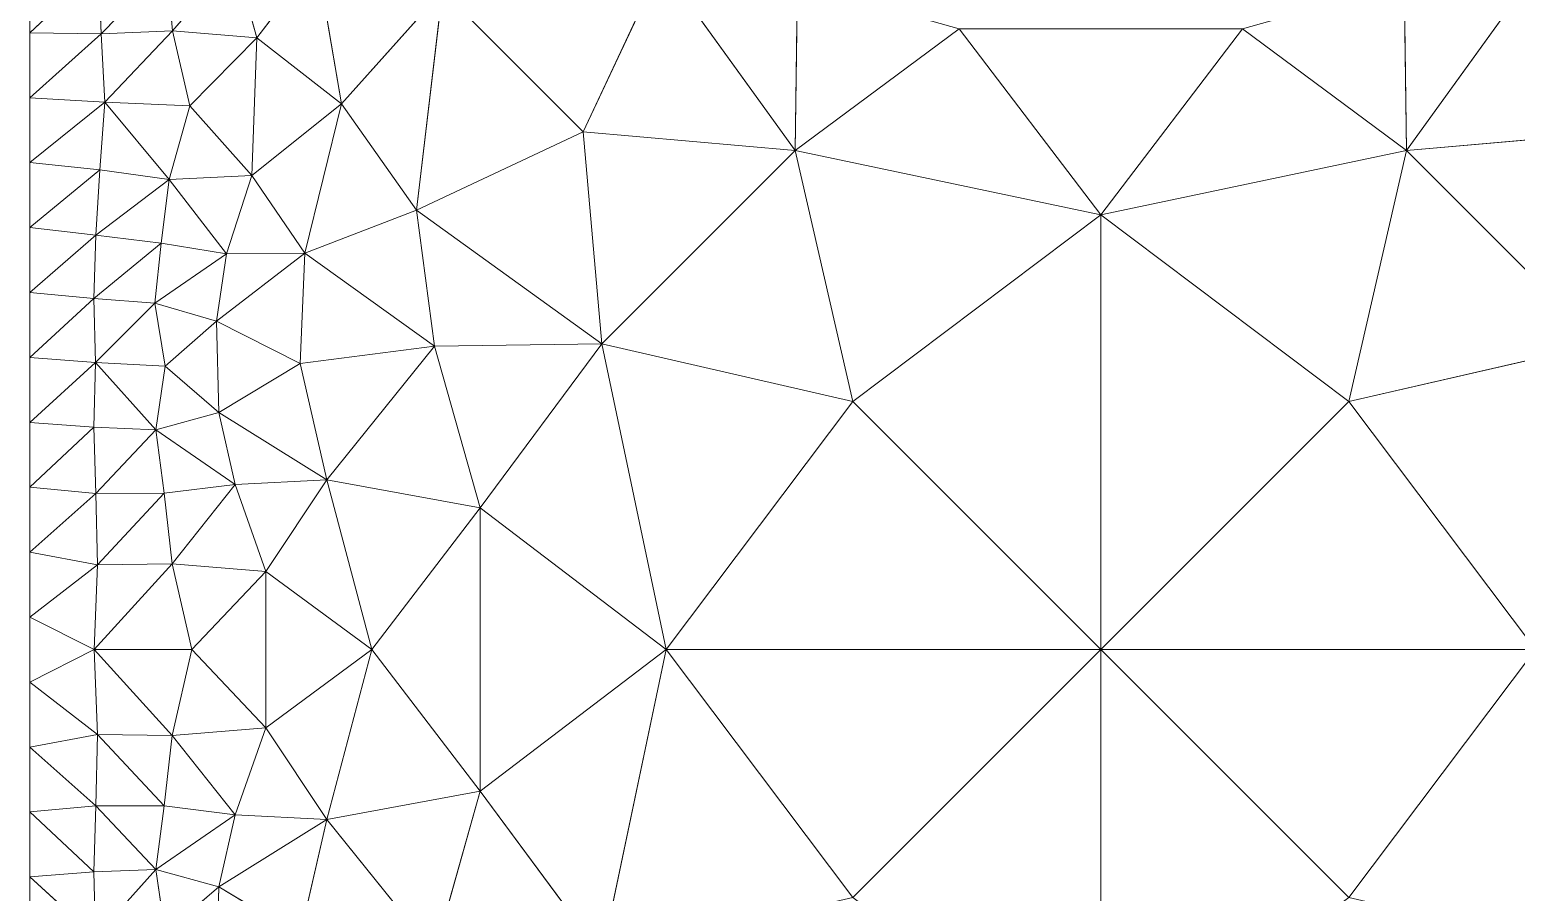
# Model space of a CAD drawing. Header units: metres. Extents: x 0 to 8, y 0 to 4.
# Drawn here: x 0 to 0.694, y 1.387 to 1.789 of the extents above; entities that cross this region are included whole.
import ezdxf

# ---------------------------------------------------------------- set-up
doc = ezdxf.new("R2010")
doc.units = ezdxf.units.M
doc.header["$MEASUREMENT"] = 0
for name, color, linetype, lineweight in [('DL_FE_MESH', 134, 'Continuous', 0), ('DL_FE_MESH_CELLS_3', 132, 'Continuous', 0), ('DL_TOPOLOGY', 7, 'Continuous', 0)]:
    doc.layers.add(name, color=color, linetype=linetype, lineweight=lineweight)

msp = doc.modelspace()

# ---------------------------------------------------------------- linework, layer by layer
at = {"layer": 'DL_FE_MESH'}
for p, q in [((0.06394, 1.81877), (0.03339, 1.78738)), ((0.06664, 1.78885), (0.06394, 1.81877)), ((0.09568, 1.8222), (0.06664, 1.78885)), ((0.10606, 1.78556), (0.09568, 1.8222)), ((0.10606, 1.78556), (0.13403, 1.82214)), ((0.13403, 1.82214), (0.14548, 1.75472)), ((0.25836, 1.74164), (0.29485, 1.81945)), ((0.35733, 1.73293), (0.29485, 1.81945)), ((0.70515, 1.81945), (0.64267, 1.73293)), ((0.03216, 1.81792), (0, 1.78788)), ((0.03339, 1.78738), (0.03216, 1.81792)), ((0.14548, 1.75472), (0.19261, 1.80739)), ((0.19261, 1.80739), (0.18055, 1.70515)), ((0.25836, 1.74164), (0.19261, 1.80739)), ((0.35733, 1.73293), (0.3584, 1.81098)), ((0.64267, 1.73293), (0.6416, 1.81098)), ((0, 1.78788), (0.03339, 1.78738)), ((0.03339, 1.78738), (0, 1.75758)), ((0.03339, 1.78738), (0.06664, 1.78885)), ((0.03511, 1.75552), (0.03339, 1.78738)), ((0.06664, 1.78885), (0.03511, 1.75552)), ((0.07475, 1.75384), (0.06664, 1.78885)), ((0.06664, 1.78885), (0.10606, 1.78556)), ((0.07475, 1.75384), (0.10606, 1.78556)), ((0.10606, 1.78556), (0.10375, 1.72128)), ((0.14548, 1.75472), (0.10606, 1.78556)), ((0.35733, 1.73293), (0.43389, 1.78972)), ((0.5, 1.70286), (0.43389, 1.78972)), ((0.5, 1.70286), (0.56611, 1.78972)), ((0.64267, 1.73293), (0.56611, 1.78972)), ((0, 1.75758), (0.03511, 1.75552)), ((0.03511, 1.75552), (0, 1.72727)), ((0.03268, 1.72384), (0.03511, 1.75552)), ((0.03511, 1.75552), (0.07475, 1.75384)), ((0.06514, 1.71946), (0.03511, 1.75552)), ((0.06514, 1.71946), (0.07475, 1.75384)), ((0.10375, 1.72128), (0.07475, 1.75384)), ((0.10375, 1.72128), (0.14548, 1.75472)), ((0.14548, 1.75472), (0.12835, 1.68498)), ((0.18055, 1.70515), (0.14548, 1.75472)), ((0.18055, 1.70515), (0.25836, 1.74164)), ((0.25836, 1.74164), (0.26707, 1.64267)), ((0.35733, 1.73293), (0.25836, 1.74164)), ((0.74164, 1.74164), (0.64267, 1.73293)), ((0.35733, 1.73293), (0.26707, 1.64267)), ((0.38425, 1.61575), (0.35733, 1.73293)), ((0.5, 1.70286), (0.35733, 1.73293)), ((0.64267, 1.73293), (0.5, 1.70286)), ((0.64267, 1.73293), (0.61575, 1.61575)), ((0.73293, 1.64267), (0.64267, 1.73293)), ((0, 1.72727), (0.03268, 1.72384)), ((0.03268, 1.72384), (0, 1.69697)), ((0.0309, 1.69349), (0.03268, 1.72384)), ((0.03268, 1.72384), (0.06514, 1.71946)), ((0.06514, 1.71946), (0.10375, 1.72128)), ((0.09185, 1.68477), (0.10375, 1.72128)), ((0.12835, 1.68498), (0.10375, 1.72128)), ((0.06514, 1.71946), (0.0309, 1.69349)), ((0.0614, 1.6897), (0.06514, 1.71946)), ((0.09185, 1.68477), (0.06514, 1.71946)), ((0.18055, 1.70515), (0.12835, 1.68498)), ((0.18902, 1.6416), (0.18055, 1.70515)), ((0.26707, 1.64267), (0.18055, 1.70515)), ((0.38425, 1.61575), (0.5, 1.70286)), ((0.5, 1.70286), (0.5, 1.5)), ((0.61575, 1.61575), (0.5, 1.70286)), ((0, 1.69697), (0.0309, 1.69349)), ((0.0309, 1.69349), (0, 1.66667)), ((0.02989, 1.66387), (0.0309, 1.69349)), ((0.0309, 1.69349), (0.0614, 1.6897)), ((0.0614, 1.6897), (0.02989, 1.66387)), ((0.05847, 1.66161), (0.0614, 1.6897)), ((0.0614, 1.6897), (0.09185, 1.68477)), ((0.09185, 1.68477), (0.05847, 1.66161)), ((0.08718, 1.65325), (0.12835, 1.68498)), ((0.08718, 1.65325), (0.09185, 1.68477)), ((0.09185, 1.68477), (0.12835, 1.68498)), ((0.12835, 1.68498), (0.12619, 1.63349)), ((0.18902, 1.6416), (0.12835, 1.68498)), ((0, 1.66667), (0.02989, 1.66387)), ((0.02989, 1.66387), (0, 1.63636)), ((0.03066, 1.63396), (0.02989, 1.66387)), ((0.02989, 1.66387), (0.05847, 1.66161)), ((0.05847, 1.66161), (0.03066, 1.63396)), ((0.0632, 1.63223), (0.05847, 1.66161)), ((0.05847, 1.66161), (0.08718, 1.65325)), ((0.0632, 1.63223), (0.08718, 1.65325)), ((0.08718, 1.65325), (0.08824, 1.61071)), ((0.12619, 1.63349), (0.08718, 1.65325)), ((0.12619, 1.63349), (0.18902, 1.6416)), ((0.18902, 1.6416), (0.13863, 1.57925)), ((0.18902, 1.6416), (0.26707, 1.64267)), ((0.21028, 1.56611), (0.18902, 1.6416)), ((0.21028, 1.56611), (0.26707, 1.64267)), ((0.26707, 1.64267), (0.38425, 1.61575)), ((0.26707, 1.64267), (0.29714, 1.5)), ((0.61575, 1.61575), (0.73293, 1.64267)), ((0, 1.63636), (0.03066, 1.63396)), ((0.03066, 1.63396), (0, 1.60606)), ((0.02996, 1.60377), (0.03066, 1.63396)), ((0.03066, 1.63396), (0.0632, 1.63223)), ((0.05894, 1.60254), (0.03066, 1.63396)), ((0.05894, 1.60254), (0.0632, 1.63223)), ((0.08824, 1.61071), (0.0632, 1.63223)), ((0.08824, 1.61071), (0.12619, 1.63349)), ((0.13863, 1.57925), (0.12619, 1.63349)), ((0.05894, 1.60254), (0.08824, 1.61071)), ((0.09593, 1.57705), (0.08824, 1.61071)), ((0.13863, 1.57925), (0.08824, 1.61071)), ((0.29714, 1.5), (0.38425, 1.61575)), ((0.5, 1.5), (0.38425, 1.61575)), ((0.5, 1.5), (0.61575, 1.61575)), ((0.70286, 1.5), (0.61575, 1.61575)), ((0, 1.60606), (0.02996, 1.60377)), ((0.02996, 1.60377), (0, 1.57576)), ((0.03092, 1.57291), (0.02996, 1.60377)), ((0.02996, 1.60377), (0.05894, 1.60254)), ((0.05894, 1.60254), (0.03092, 1.57291)), ((0.0627, 1.57296), (0.05894, 1.60254)), ((0.09593, 1.57705), (0.05894, 1.60254)), ((0, 1.57576), (0.03092, 1.57291)), ((0.0627, 1.57296), (0.09593, 1.57705)), ((0.09593, 1.57705), (0.06653, 1.5401)), ((0.09593, 1.57705), (0.13863, 1.57925)), ((0.11015, 1.53649), (0.09593, 1.57705)), ((0.11015, 1.53649), (0.13863, 1.57925)), ((0.15974, 1.5), (0.13863, 1.57925)), ((0.21028, 1.56611), (0.13863, 1.57925)), ((0.03092, 1.57291), (0, 1.54545)), ((0.03092, 1.57291), (0.0627, 1.57296)), ((0.03167, 1.53955), (0.03092, 1.57291)), ((0.0627, 1.57296), (0.03167, 1.53955)), ((0.06653, 1.5401), (0.0627, 1.57296)), ((0.15974, 1.5), (0.21028, 1.56611)), ((0.21028, 1.56611), (0.21028, 1.43389)), ((0.29714, 1.5), (0.21028, 1.56611)), ((0, 1.54545), (0.03167, 1.53955)), ((0, 1.51515), (0.03167, 1.53955)), ((0.06653, 1.5401), (0.03011, 1.5)), ((0.03011, 1.5), (0.03167, 1.53955)), ((0.03167, 1.53955), (0.06653, 1.5401)), ((0.07569, 1.5), (0.06653, 1.5401)), ((0.06653, 1.5401), (0.11015, 1.53649)), ((0.07569, 1.5), (0.11015, 1.53649)), ((0.11015, 1.53649), (0.11015, 1.46351)), ((0.15974, 1.5), (0.11015, 1.53649)), ((0, 1.51515), (0.03011, 1.5)), ((0, 1.48485), (0.03011, 1.5)), ((0.03167, 1.46045), (0.03011, 1.5)), ((0.03011, 1.5), (0.07569, 1.5)), ((0.06653, 1.4599), (0.03011, 1.5)), ((0.06653, 1.4599), (0.07569, 1.5)), ((0.11015, 1.46351), (0.07569, 1.5)), ((0.11015, 1.46351), (0.15974, 1.5)), ((0.15974, 1.5), (0.13863, 1.42075)), ((0.21028, 1.43389), (0.15974, 1.5)), ((0.21028, 1.43389), (0.29714, 1.5)), ((0.26707, 1.35733), (0.29714, 1.5)), ((0.38425, 1.38425), (0.29714, 1.5)), ((0.5, 1.5), (0.29714, 1.5)), ((0.38425, 1.38425), (0.5, 1.5)), ((0.5, 1.5), (0.5, 1.29714)), ((0.61575, 1.38425), (0.5, 1.5)), ((0.70286, 1.5), (0.5, 1.5)), ((0.61575, 1.38425), (0.70286, 1.5)), ((0.03167, 1.46045), (0, 1.48485)), ((0, 1.45455), (0.03167, 1.46045)), ((0.03092, 1.42709), (0.03167, 1.46045)), ((0.03167, 1.46045), (0.06653, 1.4599)), ((0.0627, 1.42704), (0.03167, 1.46045)), ((0.0627, 1.42704), (0.06653, 1.4599)), ((0.06653, 1.4599), (0.11015, 1.46351)), ((0.09593, 1.42295), (0.06653, 1.4599)), ((0.09593, 1.42295), (0.11015, 1.46351)), ((0.13863, 1.42075), (0.11015, 1.46351)), ((0.03092, 1.42709), (0, 1.45455)), ((0.13863, 1.42075), (0.21028, 1.43389)), ((0.18902, 1.3584), (0.21028, 1.43389)), ((0.26707, 1.35733), (0.21028, 1.43389)), ((0, 1.42424), (0.03092, 1.42709)), ((0.02996, 1.39623), (0, 1.42424)), ((0.02996, 1.39623), (0.03092, 1.42709)), ((0.03092, 1.42709), (0.0627, 1.42704)), ((0.05894, 1.39746), (0.03092, 1.42709)), ((0.05894, 1.39746), (0.0627, 1.42704)), ((0.09593, 1.42295), (0.05894, 1.39746)), ((0.0627, 1.42704), (0.09593, 1.42295)), ((0.08824, 1.38929), (0.09593, 1.42295)), ((0.09593, 1.42295), (0.13863, 1.42075)), ((0.13863, 1.42075), (0.08824, 1.38929)), ((0.12619, 1.36651), (0.13863, 1.42075)), ((0.18902, 1.3584), (0.13863, 1.42075)), ((0, 1.39394), (0.02996, 1.39623)), ((0.02996, 1.39623), (0.05894, 1.39746)), ((0.03066, 1.36604), (0.02996, 1.39623)), ((0.05894, 1.39746), (0.03066, 1.36604)), ((0.0632, 1.36777), (0.05894, 1.39746)), ((0.05894, 1.39746), (0.08824, 1.38929)), ((0.03066, 1.36604), (0, 1.39394)), ((0.0632, 1.36777), (0.08824, 1.38929)), ((0.08824, 1.38929), (0.08718, 1.34675)), ((0.12619, 1.36651), (0.08824, 1.38929))]:
    msp.add_line(p, q, dxfattribs=at)
at = {"layer": 'DL_FE_MESH_CELLS_3'}
for points, invisible_edges in [([(0, 1.81818), (0, 1.78788), (0.03216, 1.81792)], 1), ([(0, 1.78788), (0, 1.75758), (0.03339, 1.78738)], 1), ([(0, 1.75758), (0, 1.72727), (0.03511, 1.75552)], 1), ([(0, 1.72727), (0, 1.69697), (0.03268, 1.72384)], 1), ([(0, 1.69697), (0, 1.66667), (0.0309, 1.69349)], 1), ([(0, 1.66667), (0, 1.63636), (0.02989, 1.66387)], 1), ([(0, 1.63636), (0, 1.60606), (0.03066, 1.63396)], 1), ([(0, 1.60606), (0, 1.57576), (0.02996, 1.60377)], 1), ([(0, 1.57576), (0, 1.54545), (0.03092, 1.57291)], 1), ([(0.03167, 1.53955), (0, 1.54545), (0, 1.51515)], 2), ([(0, 1.51515), (0, 1.48485), (0.03011, 1.5)], 1), ([(0.03167, 1.46045), (0, 1.48485), (0, 1.45455)], 2), ([(0, 1.45455), (0, 1.42424), (0.03092, 1.42709)], 1), ([(0, 1.42424), (0, 1.39394), (0.02996, 1.39623)], 1), ([(0, 1.39394), (0, 1.36364), (0.03066, 1.36604)], 1)]:
    msp.add_3dface(points, dxfattribs=dict(at, invisible_edges=invisible_edges))
for points in [[(0.03216, 1.81792), (0.03339, 1.78738), (0.06394, 1.81877)], [(0.06394, 1.81877), (0.03339, 1.78738), (0.06664, 1.78885)], [(0.06394, 1.81877), (0.06664, 1.78885), (0.09568, 1.8222)], [(0.09568, 1.8222), (0.06664, 1.78885), (0.10606, 1.78556)], [(0.09568, 1.8222), (0.10606, 1.78556), (0.13403, 1.82214)], [(0.10606, 1.78556), (0.14548, 1.75472), (0.13403, 1.82214)], [(0.13403, 1.82214), (0.14548, 1.75472), (0.19261, 1.80739)], [(0.19261, 1.80739), (0.25836, 1.74164), (0.29485, 1.81945)], [(0.29485, 1.81945), (0.25836, 1.74164), (0.35733, 1.73293)], [(0.29485, 1.81945), (0.35733, 1.73293), (0.3584, 1.81098)], [(0.6416, 1.81098), (0.64267, 1.73293), (0.70515, 1.81945)], [(0.70515, 1.81945), (0.64267, 1.73293), (0.74164, 1.74164)], [(0.03216, 1.81792), (0, 1.78788), (0.03339, 1.78738)], [(0.14548, 1.75472), (0.18055, 1.70515), (0.19261, 1.80739)], [(0.19261, 1.80739), (0.18055, 1.70515), (0.25836, 1.74164)], [(0.3584, 1.81098), (0.35733, 1.73293), (0.43389, 1.78972)], [(0.56611, 1.78972), (0.64267, 1.73293), (0.6416, 1.81098)], [(0.03339, 1.78738), (0, 1.75758), (0.03511, 1.75552)], [(0.03339, 1.78738), (0.03511, 1.75552), (0.06664, 1.78885)], [(0.06664, 1.78885), (0.03511, 1.75552), (0.07475, 1.75384)], [(0.06664, 1.78885), (0.07475, 1.75384), (0.10606, 1.78556)], [(0.07475, 1.75384), (0.10375, 1.72128), (0.10606, 1.78556)], [(0.10606, 1.78556), (0.10375, 1.72128), (0.14548, 1.75472)], [(0.43389, 1.78972), (0.35733, 1.73293), (0.5, 1.70286)], [(0.43389, 1.78972), (0.5, 1.70286), (0.56611, 1.78972)], [(0.5, 1.70286), (0.64267, 1.73293), (0.56611, 1.78972)], [(0.03511, 1.75552), (0, 1.72727), (0.03268, 1.72384)], [(0.03511, 1.75552), (0.03268, 1.72384), (0.06514, 1.71946)], [(0.03511, 1.75552), (0.06514, 1.71946), (0.07475, 1.75384)], [(0.07475, 1.75384), (0.06514, 1.71946), (0.10375, 1.72128)], [(0.10375, 1.72128), (0.12835, 1.68498), (0.14548, 1.75472)], [(0.14548, 1.75472), (0.12835, 1.68498), (0.18055, 1.70515)], [(0.25836, 1.74164), (0.18055, 1.70515), (0.26707, 1.64267)], [(0.25836, 1.74164), (0.26707, 1.64267), (0.35733, 1.73293)], [(0.64267, 1.73293), (0.73293, 1.64267), (0.74164, 1.74164)], [(0.35733, 1.73293), (0.26707, 1.64267), (0.38425, 1.61575)], [(0.5, 1.70286), (0.35733, 1.73293), (0.38425, 1.61575)], [(0.5, 1.70286), (0.61575, 1.61575), (0.64267, 1.73293)], [(0.64267, 1.73293), (0.61575, 1.61575), (0.73293, 1.64267)], [(0.03268, 1.72384), (0, 1.69697), (0.0309, 1.69349)], [(0.03268, 1.72384), (0.0309, 1.69349), (0.06514, 1.71946)], [(0.06514, 1.71946), (0.09185, 1.68477), (0.10375, 1.72128)], [(0.10375, 1.72128), (0.09185, 1.68477), (0.12835, 1.68498)], [(0.06514, 1.71946), (0.0309, 1.69349), (0.0614, 1.6897)], [(0.06514, 1.71946), (0.0614, 1.6897), (0.09185, 1.68477)], [(0.12835, 1.68498), (0.18902, 1.6416), (0.18055, 1.70515)], [(0.26707, 1.64267), (0.18055, 1.70515), (0.18902, 1.6416)], [(0.38425, 1.61575), (0.5, 1.5), (0.5, 1.70286)], [(0.5, 1.70286), (0.5, 1.5), (0.61575, 1.61575)], [(0.0309, 1.69349), (0, 1.66667), (0.02989, 1.66387)], [(0.0309, 1.69349), (0.02989, 1.66387), (0.0614, 1.6897)], [(0.0614, 1.6897), (0.02989, 1.66387), (0.05847, 1.66161)], [(0.0614, 1.6897), (0.05847, 1.66161), (0.09185, 1.68477)], [(0.09185, 1.68477), (0.05847, 1.66161), (0.08718, 1.65325)], [(0.12835, 1.68498), (0.09185, 1.68477), (0.08718, 1.65325)], [(0.12835, 1.68498), (0.08718, 1.65325), (0.12619, 1.63349)], [(0.12835, 1.68498), (0.12619, 1.63349), (0.18902, 1.6416)], [(0.02989, 1.66387), (0, 1.63636), (0.03066, 1.63396)], [(0.02989, 1.66387), (0.03066, 1.63396), (0.05847, 1.66161)], [(0.05847, 1.66161), (0.03066, 1.63396), (0.0632, 1.63223)], [(0.05847, 1.66161), (0.0632, 1.63223), (0.08718, 1.65325)], [(0.0632, 1.63223), (0.08824, 1.61071), (0.08718, 1.65325)], [(0.08718, 1.65325), (0.08824, 1.61071), (0.12619, 1.63349)], [(0.12619, 1.63349), (0.13863, 1.57925), (0.18902, 1.6416)], [(0.18902, 1.6416), (0.13863, 1.57925), (0.21028, 1.56611)], [(0.18902, 1.6416), (0.21028, 1.56611), (0.26707, 1.64267)], [(0.21028, 1.56611), (0.29714, 1.5), (0.26707, 1.64267)], [(0.26707, 1.64267), (0.29714, 1.5), (0.38425, 1.61575)], [(0.73293, 1.64267), (0.61575, 1.61575), (0.70286, 1.5)], [(0.03066, 1.63396), (0, 1.60606), (0.02996, 1.60377)], [(0.03066, 1.63396), (0.02996, 1.60377), (0.05894, 1.60254)], [(0.03066, 1.63396), (0.05894, 1.60254), (0.0632, 1.63223)], [(0.0632, 1.63223), (0.05894, 1.60254), (0.08824, 1.61071)], [(0.12619, 1.63349), (0.08824, 1.61071), (0.13863, 1.57925)], [(0.05894, 1.60254), (0.09593, 1.57705), (0.08824, 1.61071)], [(0.13863, 1.57925), (0.08824, 1.61071), (0.09593, 1.57705)], [(0.29714, 1.5), (0.5, 1.5), (0.38425, 1.61575)], [(0.5, 1.5), (0.70286, 1.5), (0.61575, 1.61575)], [(0.02996, 1.60377), (0, 1.57576), (0.03092, 1.57291)], [(0.02996, 1.60377), (0.03092, 1.57291), (0.05894, 1.60254)], [(0.05894, 1.60254), (0.03092, 1.57291), (0.0627, 1.57296)], [(0.05894, 1.60254), (0.0627, 1.57296), (0.09593, 1.57705)], [(0.0627, 1.57296), (0.06653, 1.5401), (0.09593, 1.57705)], [(0.09593, 1.57705), (0.06653, 1.5401), (0.11015, 1.53649)], [(0.09593, 1.57705), (0.11015, 1.53649), (0.13863, 1.57925)], [(0.13863, 1.57925), (0.11015, 1.53649), (0.15974, 1.5)], [(0.13863, 1.57925), (0.15974, 1.5), (0.21028, 1.56611)], [(0.03092, 1.57291), (0, 1.54545), (0.03167, 1.53955)], [(0.03092, 1.57291), (0.03167, 1.53955), (0.0627, 1.57296)], [(0.0627, 1.57296), (0.03167, 1.53955), (0.06653, 1.5401)], [(0.15974, 1.5), (0.21028, 1.43389), (0.21028, 1.56611)], [(0.21028, 1.56611), (0.21028, 1.43389), (0.29714, 1.5)], [(0.03167, 1.53955), (0, 1.51515), (0.03011, 1.5)], [(0.06653, 1.5401), (0.03011, 1.5), (0.07569, 1.5)], [(0.03167, 1.53955), (0.03011, 1.5), (0.06653, 1.5401)], [(0.06653, 1.5401), (0.07569, 1.5), (0.11015, 1.53649)], [(0.07569, 1.5), (0.11015, 1.46351), (0.11015, 1.53649)], [(0.11015, 1.53649), (0.11015, 1.46351), (0.15974, 1.5)], [(0.03011, 1.5), (0, 1.48485), (0.03167, 1.46045)], [(0.03011, 1.5), (0.03167, 1.46045), (0.06653, 1.4599)], [(0.03011, 1.5), (0.06653, 1.4599), (0.07569, 1.5)], [(0.07569, 1.5), (0.06653, 1.4599), (0.11015, 1.46351)], [(0.11015, 1.46351), (0.13863, 1.42075), (0.15974, 1.5)], [(0.15974, 1.5), (0.13863, 1.42075), (0.21028, 1.43389)], [(0.29714, 1.5), (0.21028, 1.43389), (0.26707, 1.35733)], [(0.29714, 1.5), (0.26707, 1.35733), (0.38425, 1.38425)], [(0.29714, 1.5), (0.38425, 1.38425), (0.5, 1.5)], [(0.38425, 1.38425), (0.5, 1.29714), (0.5, 1.5)], [(0.5, 1.5), (0.5, 1.29714), (0.61575, 1.38425)], [(0.5, 1.5), (0.61575, 1.38425), (0.70286, 1.5)], [(0.70286, 1.5), (0.61575, 1.38425), (0.73293, 1.35733)], [(0, 1.45455), (0.03092, 1.42709), (0.03167, 1.46045)], [(0.03167, 1.46045), (0.03092, 1.42709), (0.0627, 1.42704)], [(0.03167, 1.46045), (0.0627, 1.42704), (0.06653, 1.4599)], [(0.06653, 1.4599), (0.0627, 1.42704), (0.09593, 1.42295)], [(0.06653, 1.4599), (0.09593, 1.42295), (0.11015, 1.46351)], [(0.11015, 1.46351), (0.09593, 1.42295), (0.13863, 1.42075)], [(0.13863, 1.42075), (0.18902, 1.3584), (0.21028, 1.43389)], [(0.21028, 1.43389), (0.18902, 1.3584), (0.26707, 1.35733)], [(0, 1.42424), (0.02996, 1.39623), (0.03092, 1.42709)], [(0.03092, 1.42709), (0.02996, 1.39623), (0.05894, 1.39746)], [(0.03092, 1.42709), (0.05894, 1.39746), (0.0627, 1.42704)], [(0.0627, 1.42704), (0.05894, 1.39746), (0.09593, 1.42295)], [(0.09593, 1.42295), (0.05894, 1.39746), (0.08824, 1.38929)], [(0.09593, 1.42295), (0.08824, 1.38929), (0.13863, 1.42075)], [(0.13863, 1.42075), (0.08824, 1.38929), (0.12619, 1.36651)], [(0.13863, 1.42075), (0.12619, 1.36651), (0.18902, 1.3584)], [(0, 1.39394), (0.03066, 1.36604), (0.02996, 1.39623)], [(0.02996, 1.39623), (0.03066, 1.36604), (0.05894, 1.39746)], [(0.05894, 1.39746), (0.03066, 1.36604), (0.0632, 1.36777)], [(0.05894, 1.39746), (0.0632, 1.36777), (0.08824, 1.38929)], [(0.0632, 1.36777), (0.08718, 1.34675), (0.08824, 1.38929)], [(0.08824, 1.38929), (0.08718, 1.34675), (0.12619, 1.36651)]]:
    msp.add_3dface(points, dxfattribs=at)
at = {"layer": 'DL_TOPOLOGY'}
msp.add_line((0, 2), (0, 1), dxfattribs=at)

doc.saveas('drawing.dxf')
